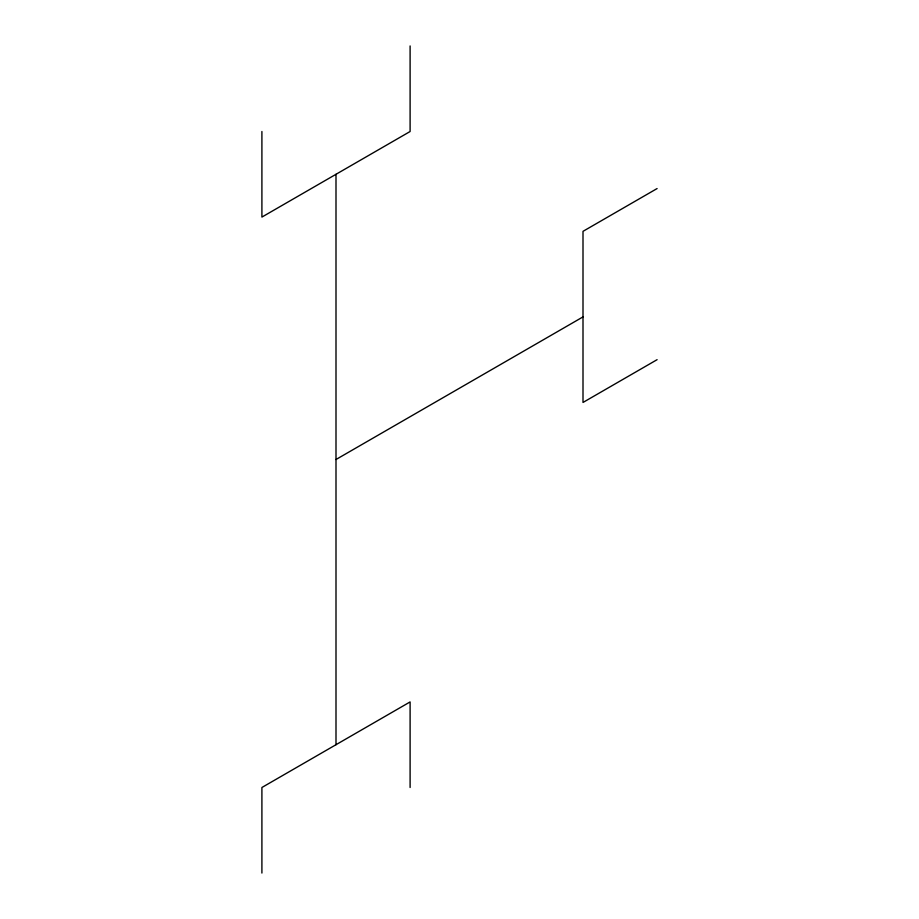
<?xml version="1.0" encoding="UTF-8"?>
<svg xmlns="http://www.w3.org/2000/svg" width="919" height="919" viewBox="0 0 919 919"><rect width="100%" height="100%" fill="white"/><g stroke="black" fill="none" stroke-linecap="round" stroke-linejoin="round"><path stroke-width="1.38" d="M657.096 188.556L583.002 231.335L583.002 402.453L657.096 359.674M335.998 459.5L583.002 316.894M410.104 45.95L410.104 131.509L261.904 217.079L261.904 131.509M410.104 787.491L410.104 701.921L261.904 787.491L261.904 873.05M335.998 174.288L335.998 744.712"/></g></svg>
